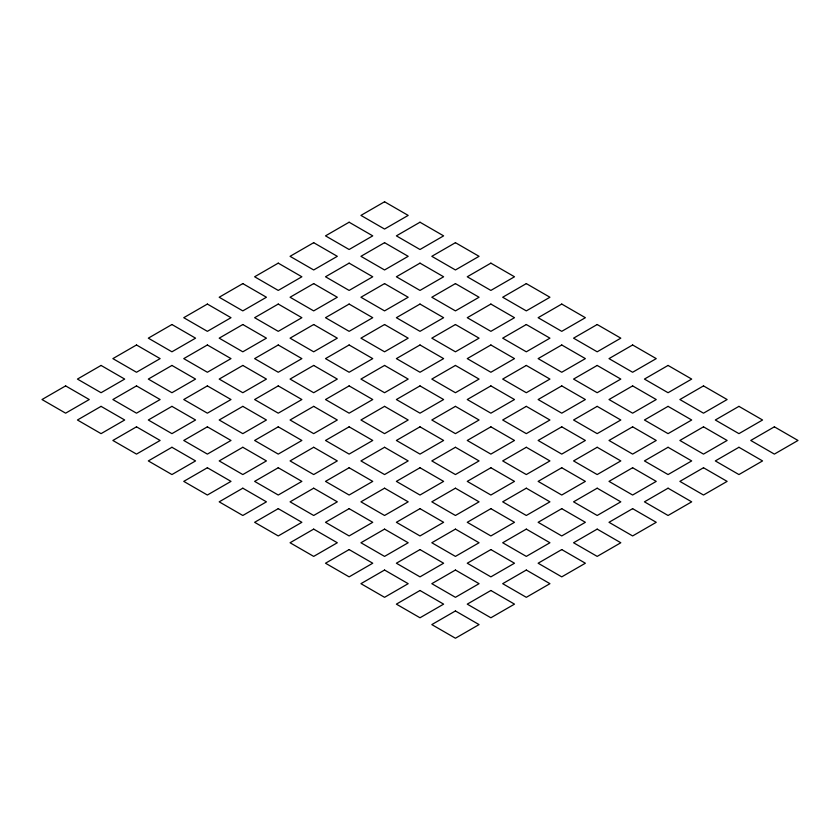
<?xml version="1.0" encoding="UTF-8"?>
<svg xmlns="http://www.w3.org/2000/svg" width="840" height="840" viewBox="0 0 840 840"><rect width="100%" height="100%" fill="white"/><g stroke="black" fill="none" stroke-linecap="round" stroke-linejoin="round"><path stroke-width="1.26" d="M65.625 385.896L42 399.536L65.625 413.175L89.25 399.536L65.625 385.896M101.062 365.442L77.438 379.082L101.062 392.721L124.688 379.082L101.062 365.442M136.5 344.978L112.875 358.617L136.5 372.256L160.125 358.617L136.5 344.978M171.938 324.524L148.312 338.163L171.938 351.803L195.562 338.163L171.938 324.524M207.375 304.059L183.75 317.699L207.375 331.338L231 317.699L207.375 304.059M242.812 283.605L219.188 297.244L242.812 310.884L266.438 297.244L242.812 283.605M278.25 263.141L254.625 276.78L278.25 290.419L301.875 276.78L278.25 263.141M313.688 242.686L290.062 256.326L313.688 269.966L337.312 256.326L313.688 242.686M349.125 222.222L325.5 235.862L349.125 249.501L372.75 235.862L349.125 222.222M384.562 201.768L360.938 215.408L384.562 229.047L408.188 215.408L384.562 201.768M101.062 406.361L77.438 420L101.062 433.64L124.688 420L101.062 406.361M136.5 385.896L112.875 399.536L136.5 413.175L160.125 399.536L136.5 385.896M171.938 365.442L148.312 379.082L171.938 392.721L195.562 379.082L171.938 365.442M207.375 344.978L183.75 358.617L207.375 372.256L231 358.617L207.375 344.978M242.812 324.524L219.188 338.163L242.812 351.803L266.438 338.163L242.812 324.524M278.25 304.059L254.625 317.699L278.25 331.338L301.875 317.699L278.25 304.059M313.688 283.605L290.062 297.244L313.688 310.884L337.312 297.244L313.688 283.605M349.125 263.141L325.5 276.78L349.125 290.419L372.75 276.78L349.125 263.141M384.562 242.686L360.938 256.326L384.562 269.966L408.188 256.326L384.562 242.686M420 222.222L396.375 235.862L420 249.501L443.625 235.862L420 222.222M136.5 426.825L112.875 440.465L136.5 454.104L160.125 440.465L136.5 426.825M171.938 406.361L148.312 420L171.938 433.64L195.562 420L171.938 406.361M207.375 385.896L183.75 399.536L207.375 413.175L231 399.536L207.375 385.896M242.812 365.442L219.188 379.082L242.812 392.721L266.438 379.082L242.812 365.442M278.25 344.978L254.625 358.617L278.25 372.256L301.875 358.617L278.25 344.978M313.688 324.524L290.062 338.163L313.688 351.803L337.312 338.163L313.688 324.524M349.125 304.059L325.5 317.699L349.125 331.338L372.75 317.699L349.125 304.059M384.562 283.605L360.938 297.244L384.562 310.884L408.188 297.244L384.562 283.605M420 263.141L396.375 276.78L420 290.419L443.625 276.78L420 263.141M455.438 242.686L431.812 256.326L455.438 269.966L479.062 256.326L455.438 242.686M171.938 447.279L148.312 460.919L171.938 474.558L195.562 460.919L171.938 447.279M207.375 426.825L183.75 440.465L207.375 454.104L231 440.465L207.375 426.825M242.812 406.361L219.188 420L242.812 433.64L266.438 420L242.812 406.361M278.25 385.896L254.625 399.536L278.25 413.175L301.875 399.536L278.25 385.896M313.688 365.442L290.062 379.082L313.688 392.721L337.312 379.082L313.688 365.442M349.125 344.978L325.5 358.617L349.125 372.256L372.75 358.617L349.125 344.978M384.562 324.524L360.938 338.163L384.562 351.803L408.188 338.163L384.562 324.524M420 304.059L396.375 317.699L420 331.338L443.625 317.699L420 304.059M455.438 283.605L431.812 297.244L455.438 310.884L479.062 297.244L455.438 283.605M490.875 263.141L467.25 276.78L490.875 290.419L514.5 276.78L490.875 263.141M207.375 467.744L183.75 481.383L207.375 495.023L231 481.383L207.375 467.744M242.812 447.279L219.188 460.919L242.812 474.558L266.438 460.919L242.812 447.279M278.25 426.825L254.625 440.465L278.25 454.104L301.875 440.465L278.25 426.825M313.688 406.361L290.062 420L313.688 433.64L337.312 420L313.688 406.361M349.125 385.896L325.5 399.536L349.125 413.175L372.75 399.536L349.125 385.896M384.562 365.442L360.938 379.082L384.562 392.721L408.188 379.082L384.562 365.442M420 344.978L396.375 358.617L420 372.256L443.625 358.617L420 344.978M455.438 324.524L431.812 338.163L455.438 351.803L479.062 338.163L455.438 324.524M490.875 304.059L467.25 317.699L490.875 331.338L514.5 317.699L490.875 304.059M526.312 283.605L502.688 297.244L526.312 310.884L549.938 297.244L526.312 283.605M242.812 488.197L219.188 501.837L242.812 515.476L266.438 501.837L242.812 488.197M278.25 467.744L254.625 481.383L278.25 495.023L301.875 481.383L278.25 467.744M313.688 447.279L290.062 460.919L313.688 474.558L337.312 460.919L313.688 447.279M349.125 426.825L325.5 440.465L349.125 454.104L372.75 440.465L349.125 426.825M384.562 406.361L360.938 420L384.562 433.64L408.188 420L384.562 406.361M420 385.896L396.375 399.536L420 413.175L443.625 399.536L420 385.896M455.438 365.442L431.812 379.082L455.438 392.721L479.062 379.082L455.438 365.442M490.875 344.978L467.25 358.617L490.875 372.256L514.5 358.617L490.875 344.978M526.312 324.524L502.688 338.163L526.312 351.803L549.938 338.163L526.312 324.524M561.75 304.059L538.125 317.699L561.75 331.338L585.375 317.699L561.75 304.059M278.25 508.662L254.625 522.302L278.25 535.941L301.875 522.302L278.25 508.662M313.688 488.197L290.062 501.837L313.688 515.476L337.312 501.837L313.688 488.197M349.125 467.744L325.5 481.383L349.125 495.023L372.75 481.383L349.125 467.744M384.562 447.279L360.938 460.919L384.562 474.558L408.188 460.919L384.562 447.279M420 426.825L396.375 440.465L420 454.104L443.625 440.465L420 426.825M455.438 406.361L431.812 420L455.438 433.64L479.062 420L455.438 406.361M490.875 385.896L467.25 399.536L490.875 413.175L514.5 399.536L490.875 385.896M526.312 365.442L502.688 379.082L526.312 392.721L549.938 379.082L526.312 365.442M561.75 344.978L538.125 358.617L561.75 372.256L585.375 358.617L561.75 344.978M597.188 324.524L573.562 338.163L597.188 351.803L620.812 338.163L597.188 324.524M313.688 529.116L290.062 542.755L313.688 556.395L337.312 542.755L313.688 529.116M349.125 508.662L325.5 522.302L349.125 535.941L372.75 522.302L349.125 508.662M384.562 488.197L360.938 501.837L384.562 515.476L408.188 501.837L384.562 488.197M420 467.744L396.375 481.383L420 495.023L443.625 481.383L420 467.744M455.438 447.279L431.812 460.919L455.438 474.558L479.062 460.919L455.438 447.279M490.875 426.825L467.25 440.465L490.875 454.104L514.5 440.465L490.875 426.825M526.312 406.361L502.688 420L526.312 433.64L549.938 420L526.312 406.361M561.75 385.896L538.125 399.536L561.75 413.175L585.375 399.536L561.75 385.896M597.188 365.442L573.562 379.082L597.188 392.721L620.812 379.082L597.188 365.442M632.625 344.978L609 358.617L632.625 372.256L656.25 358.617L632.625 344.978M349.125 549.581L325.5 563.22L349.125 576.86L372.75 563.22L349.125 549.581M384.562 529.116L360.938 542.755L384.562 556.395L408.188 542.755L384.562 529.116M420 508.662L396.375 522.302L420 535.941L443.625 522.302L420 508.662M455.438 488.197L431.812 501.837L455.438 515.476L479.062 501.837L455.438 488.197M490.875 467.744L467.25 481.383L490.875 495.023L514.5 481.383L490.875 467.744M526.312 447.279L502.688 460.919L526.312 474.558L549.938 460.919L526.312 447.279M561.75 426.825L538.125 440.465L561.75 454.104L585.375 440.465L561.75 426.825M597.188 406.361L573.562 420L597.188 433.64L620.812 420L597.188 406.361M632.625 385.896L609 399.536L632.625 413.175L656.25 399.536L632.625 385.896M668.062 365.442L644.438 379.082L668.062 392.721L691.688 379.082L668.062 365.442M384.562 570.034L360.938 583.674L384.562 597.313L408.188 583.674L384.562 570.034M420 549.581L396.375 563.22L420 576.86L443.625 563.22L420 549.581M455.438 529.116L431.812 542.755L455.438 556.395L479.062 542.755L455.438 529.116M490.875 508.662L467.25 522.302L490.875 535.941L514.5 522.302L490.875 508.662M526.312 488.197L502.688 501.837L526.312 515.476L549.938 501.837L526.312 488.197M561.75 467.744L538.125 481.383L561.75 495.023L585.375 481.383L561.75 467.744M597.188 447.279L573.562 460.919L597.188 474.558L620.812 460.919L597.188 447.279M632.625 426.825L609 440.465L632.625 454.104L656.25 440.465L632.625 426.825M668.062 406.361L644.438 420L668.062 433.64L691.688 420L668.062 406.361M703.5 385.896L679.875 399.536L703.5 413.175L727.125 399.536L703.5 385.896M420 590.499L396.375 604.139L420 617.778L443.625 604.139L420 590.499M455.438 570.034L431.812 583.674L455.438 597.313L479.062 583.674L455.438 570.034M490.875 549.581L467.25 563.22L490.875 576.86L514.5 563.22L490.875 549.581M526.312 529.116L502.688 542.755L526.312 556.395L549.938 542.755L526.312 529.116M561.75 508.662L538.125 522.302L561.75 535.941L585.375 522.302L561.75 508.662M597.188 488.197L573.562 501.837L597.188 515.476L620.812 501.837L597.188 488.197M632.625 467.744L609 481.383L632.625 495.023L656.25 481.383L632.625 467.744M668.062 447.279L644.438 460.919L668.062 474.558L691.688 460.919L668.062 447.279M703.5 426.825L679.875 440.465L703.5 454.104L727.125 440.465L703.5 426.825M738.938 406.361L715.312 420L738.938 433.64L762.562 420L738.938 406.361M455.438 610.953L431.812 624.593L455.438 638.232L479.062 624.593L455.438 610.953M490.875 590.499L467.25 604.139L490.875 617.778L514.5 604.139L490.875 590.499M526.312 570.034L502.688 583.674L526.312 597.313L549.938 583.674L526.312 570.034M561.75 549.581L538.125 563.22L561.75 576.86L585.375 563.22L561.75 549.581M597.188 529.116L573.562 542.755L597.188 556.395L620.812 542.755L597.188 529.116M632.625 508.662L609 522.302L632.625 535.941L656.25 522.302L632.625 508.662M668.062 488.197L644.438 501.837L668.062 515.476L691.688 501.837L668.062 488.197M703.5 467.744L679.875 481.383L703.5 495.023L727.125 481.383L703.5 467.744M738.938 447.279L715.312 460.919L738.938 474.558L762.562 460.919L738.938 447.279M774.375 426.825L750.75 440.465L774.375 454.104L798 440.465L774.375 426.825"/></g></svg>
